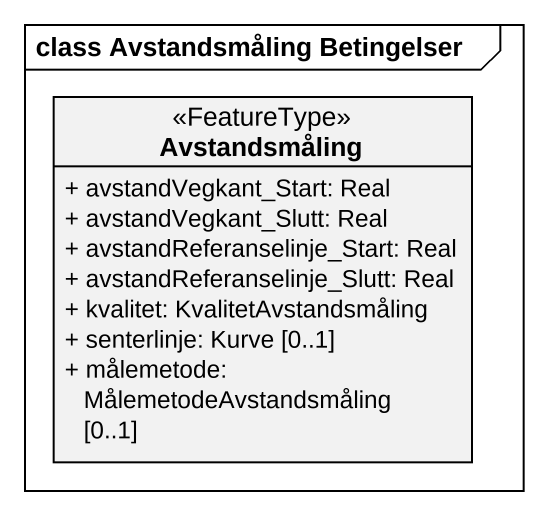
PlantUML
@startuml
mainframe class Avstandsmåling Betingelser
hide circle
hide empty members
skinparam classAttributeIconSize 0
class Avstandsmåling <<FeatureType>> {
  + avstandVegkant_Start: Real
  + avstandVegkant_Slutt: Real
  + avstandReferanselinje_Start: Real
  + avstandReferanselinje_Slutt: Real
  + kvalitet: KvalitetAvstandsmåling
  + senterlinje: Kurve [0..1]
  + målemetode: MålemetodeAvstandsmåling [0..1]
}
@enduml
